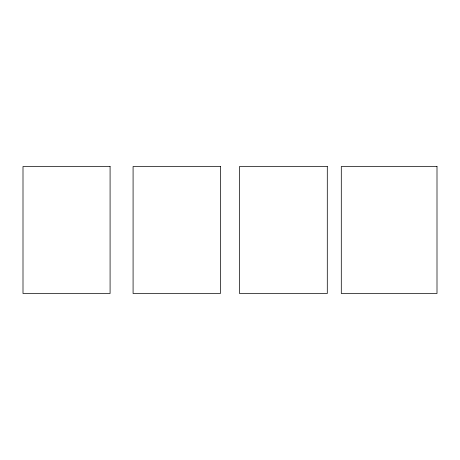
<?xml version="1.0" encoding="UTF-8"?>
<svg xmlns="http://www.w3.org/2000/svg" width="460" height="460" viewBox="0 0 460 460"><rect width="100%" height="100%" fill="white"/><g stroke="black" fill="none" stroke-linecap="round" stroke-linejoin="round"><path stroke-width="0.69" d="M110.084 166.497L23 166.497L23 293.503L110.084 293.503L110.084 166.497M220.409 166.497L133.084 166.497L133.084 293.503L220.409 293.503L220.409 166.497M327.296 166.497L239.505 166.497L239.505 293.503L327.296 293.503L327.296 166.497M437 166.497L341.297 166.497L341.297 293.503L437 293.503L437 166.497"/></g></svg>
